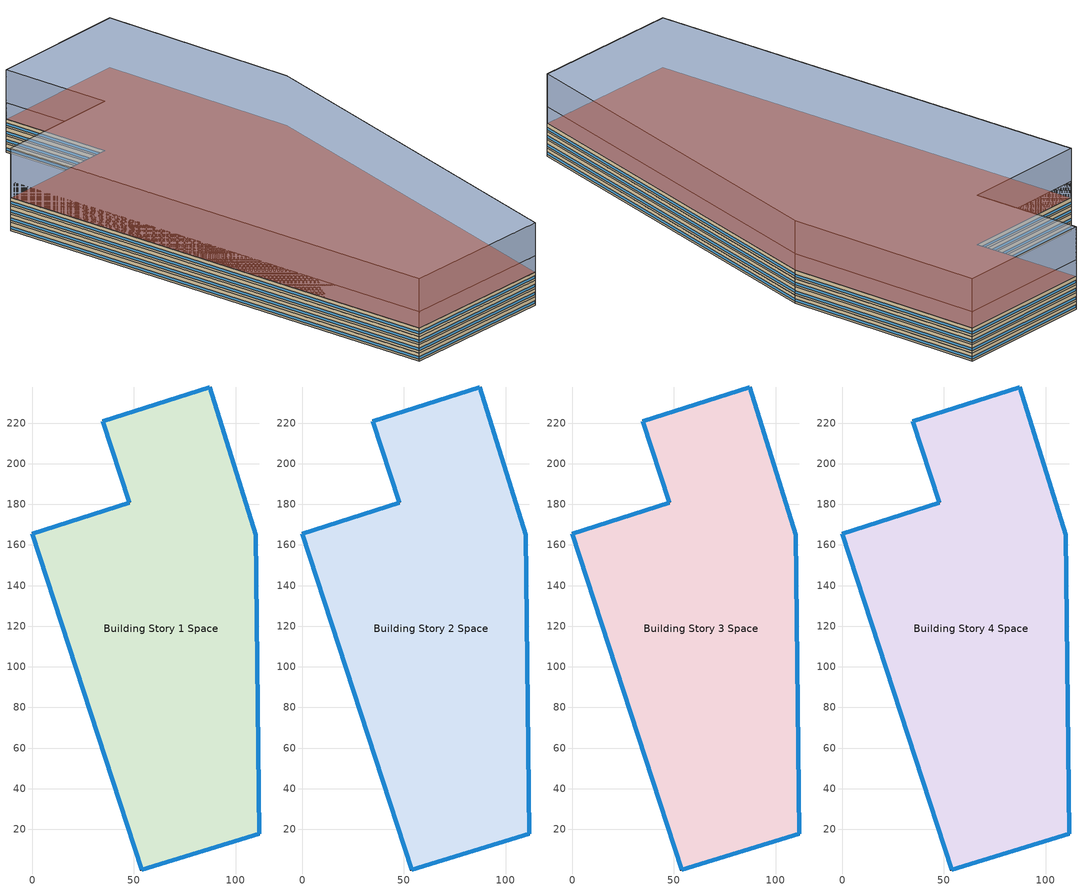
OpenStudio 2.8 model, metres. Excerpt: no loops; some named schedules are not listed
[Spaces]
Building Story 1 Space
 floor ground: 109.88,165.12 111.61,17.73 53.73,0 0,165.55 47.59,180.88 34.63,220.81 87.23,237.76 z0
 wall outside: 111.61,17.73 109.88,165.12 87.23,237.76 34.63,220.81 47.59,180.88 0,165.55 53.73,0 111.61,17.73 z0:3
 window: 53.75,0.01 111.58,17.72 / 0.01,165.52 53.72,0.02 / 47.56,180.87 0.02,165.55 / 34.64,220.79 47.58,180.9 / 87.2,237.75 34.65,220.82 / 109.87,165.14 87.24,237.73 / 111.61,17.76 109.88,165.09 z0.76:1.66
 ceiling adiabatic (Typical Interior Ceiling): 87.23,237.76 34.63,220.81 47.59,180.88 0,165.55 53.73,0 111.61,17.73 109.88,165.12 z3
Building Story 2 Space
 floor adiabatic (Typical Insulated Carpeted 6in Slab Floor): 109.88,165.12 111.61,17.73 53.73,0 0,165.55 47.59,180.88 34.63,220.81 87.23,237.76 z3
 wall outside: 111.61,17.73 109.88,165.12 87.23,237.76 34.63,220.81 47.59,180.88 0,165.55 53.73,0 111.61,17.73 z3:6
 window: 111.61,17.76 109.88,165.09 / 53.75,0.01 111.58,17.72 / 0.01,165.52 53.72,0.02 / 47.56,180.87 0.02,165.55 / 34.64,220.79 47.58,180.9 / 87.2,237.75 34.65,220.82 / 109.87,165.14 87.24,237.73 z3.76:4.66
 ceiling adiabatic (Typical IEAD Roof R-15.87): 87.23,237.76 34.63,220.81 47.59,180.88 0,165.55 53.73,0 111.61,17.73 109.88,165.12 z6
Building Story 3 Space
 floor adiabatic (Typical Interior Floor): 109.88,165.12 111.61,17.73 53.73,0 0,165.55 47.59,180.88 34.63,220.81 87.23,237.76 z6
 wall outside: 111.61,17.73 109.88,165.12 87.23,237.76 34.63,220.81 47.59,180.88 0,165.55 53.73,0 111.61,17.73 z6:9
 window: 34.64,220.79 47.58,180.9 / 87.2,237.75 34.65,220.82 / 109.87,165.14 87.24,237.73 / 111.61,17.76 109.88,165.09 / 53.75,0.01 111.58,17.72 / 0.01,165.52 53.72,0.02 / 47.56,180.87 0.02,165.55 z6.76:7.66
 ceiling adiabatic (Typical IEAD Roof R-15.87): 87.23,237.76 34.63,220.81 47.59,180.88 0,165.55 53.73,0 111.61,17.73 109.88,165.12 z9
Building Story 4 Space
 floor adiabatic (Typical Interior Floor): 109.88,165.12 111.61,17.73 53.73,0 0,165.55 47.59,180.88 34.63,220.81 87.23,237.76 z9
 wall outside: 111.61,17.73 109.88,165.12 87.23,237.76 34.63,220.81 47.59,180.88 0,165.55 53.73,0 111.61,17.73 z9:12
 window: 111.61,17.76 109.88,165.09 / 53.75,0.01 111.58,17.72 / 0.01,165.52 53.72,0.02 / 47.56,180.87 0.02,165.55 / 34.64,220.79 47.58,180.9 / 87.2,237.75 34.65,220.82 / 109.87,165.14 87.24,237.73 z9.76:10.66
 roof outside: 87.23,237.76 34.63,220.81 47.59,180.88 0,165.55 53.73,0 111.61,17.73 109.88,165.12 z12
shading: 111.61,17.73 109.88,165.12 / 53.73,0 111.61,17.73 / 0,165.55 53.73,0 / 47.59,180.88 0,165.55 / 34.63,220.81 47.59,180.88 / 87.23,237.76 34.63,220.81 / 109.88,165.12 87.23,237.76 / 111.61,17.73 109.88,165.12 / 109.88,165.12 87.23,237.76 / 53.73,0 111.61,17.73 / 0,165.55 53.73,0 / 34.63,220.81 47.59,180.88 / 47.59,180.88 0,165.55 / 87.23,237.76 34.63,220.81 / 47.59,180.88 0,165.55 / 34.63,220.81 47.59,180.88 / 87.23,237.76 34.63,220.81 / 109.88,165.12 87.23,237.76 / 111.61,17.73 109.88,165.12 / 53.73,0 111.61,17.73 / 0,165.55 53.73,0 / 111.61,17.73 109.88,165.12 / 109.88,165.12 87.23,237.76 / 87.23,237.76 34.63,220.81 / 34.63,220.81 47.59,180.88 / 47.59,180.88 0,165.55 / 0,165.55 53.73,0 / 53.73,0 111.61,17.73 z0:9; 111.61,17.73 109.88,165.12 / 53.73,0 111.61,17.73 / 0,165.55 53.73,0 / 47.59,180.88 0,165.55 / 34.63,220.81 47.59,180.88 / 87.23,237.76 34.63,220.81 / 109.88,165.12 87.23,237.76 / 111.61,17.73 109.88,165.12 / 109.88,165.12 87.23,237.76 / 87.23,237.76 34.63,220.81 / 34.63,220.81 47.59,180.88 / 47.59,180.88 0,165.55 / 0,165.55 53.73,0 / 53.73,0 111.61,17.73 z0:3; 87.23,237.76 34.63,220.81 / 34.63,220.81 47.59,180.88 / 47.59,180.88 0,165.55 / 0,165.55 53.73,0 / 53.73,0 111.61,17.73 / 111.61,17.73 109.88,165.12 / 109.88,165.12 87.23,237.76 z0:18; 111.61,17.73 109.88,165.12 / 109.88,165.12 87.23,237.76 / 87.23,237.76 34.63,220.81 / 34.63,220.81 47.59,180.88 / 47.59,180.88 0,165.55 / 0,165.55 53.73,0 / 53.73,0 111.61,17.73 z0:30; 109.88,165.12 111.61,17.73 53.73,0 0,165.55 47.59,180.88 34.63,220.81 87.23,237.76 z0; 87.23,237.76 34.63,220.81 47.59,180.88 0,165.55 53.73,0 111.61,17.73 109.88,165.12 z9; 87.23,237.76 34.63,220.81 47.59,180.88 0,165.55 53.73,0 111.61,17.73 109.88,165.12 z9; 109.88,165.12 111.61,17.73 53.73,0 0,165.55 47.59,180.88 34.63,220.81 87.23,237.76 z0; 109.88,165.12 111.61,17.73 53.73,0 0,165.55 47.59,180.88 34.63,220.81 87.23,237.76 z0; 87.23,237.76 34.63,220.81 47.59,180.88 0,165.55 53.73,0 111.61,17.73 109.88,165.12 z3; 109.88,165.12 111.61,17.73 53.73,0 0,165.55 47.59,180.88 34.63,220.81 87.23,237.76 z0; 87.23,237.76 34.63,220.81 47.59,180.88 0,165.55 53.73,0 111.61,17.73 109.88,165.12 z3; 87.23,237.76 34.63,220.81 47.59,180.88 0,165.55 53.73,0 111.61,17.73 109.88,165.12 z18; 109.88,165.12 111.61,17.73 53.73,0 0,165.55 47.59,180.88 34.63,220.81 87.23,237.76 z0; 87.23,237.76 34.63,220.81 47.59,180.88 0,165.55 53.73,0 111.61,17.73 109.88,165.12 z30; 109.88,165.12 111.61,17.73 53.73,0 0,165.55 47.59,180.88 34.63,220.81 87.23,237.76 z0; 87.23,237.76 34.63,220.81 47.59,180.88 0,165.55 53.73,0 111.61,17.73 109.88,165.12 z9; 109.88,165.12 111.61,17.73 53.73,0 0,165.55 47.59,180.88 34.63,220.81 87.23,237.76 z0; 109.88,165.12 111.61,17.73 53.73,0 0,165.55 47.59,180.88 34.63,220.81 87.23,237.76 z0; 87.23,237.76 34.63,220.81 47.59,180.88 0,165.55 53.73,0 111.61,17.73 109.88,165.12 z9
[Site]
Buffalo Niagara Intl Ap_NY_USA: Latitude {deg}=42.8132; Longitude {deg}=-78.8479; Time Zone {hr}=-5; Elevation {m}=215; Terrain=City
[Site:WaterMainsTemperature]
Calculation Method=Correlation; Annual Average Outdoor Air Temperature {C}=8.96667; Maximum Difference In Monthly Average Outdoor Air Temperatures {deltaC}=26.2
[SizingPeriod:DesignDay] Barometric Pressure {Pa}=98769; Sky Clearness=0; Rain Indicator=0; Snow Indicator=0; Day of Month=21; Daylight Saving Time Indicator=0; Humidity Indicating Type=Wetbulb; Dry-Bulb Temperature Range Modifier Type=DefaultMultipliers
Name | Maximum Dry-Bulb Temperature {C} | Daily Dry-Bulb Temperature Range {deltaC} | Humidity Indicating Conditions at Maximum Dry-Bulb | Wind Speed {m/s} | Wind Direction {deg} | Month | Day Type | Solar Model Indicator | ASHRAE Taub | ASHRAE Taud
Buffalo Niagara Intl Ap Ann Clg .4% Condns WB=>MDB | 27.8 | 9.3 | 23.8 | 5.7 | 240 | 7 | SummerDesignDay | ASHRAETau | 0.462 | 2.001
Buffalo Niagara Intl Ap Ann Clg .4% Condns DB=>MWB | 30.3 | 9.3 | 21.8 | 5.7 | 240 | 7 | SummerDesignDay | ASHRAETau | 0.462 | 2.001
Buffalo Niagara Intl Ap Ann Htg 99.6% Condns DB | -16.3 | 0 | -16.3 | 5.1 | 270 | 1 | WinterDesignDay | ASHRAEClearSky
[ClimateZones]
Climate Zone Institution Name 1=ASHRAE; Climate Zone Document Name 1=ANSI/ASHRAE Standard 169; Climate Zone Document Year 1=2006; Climate Zone Value 1=6A
[Site:GroundTemperature:BuildingSurface]
19.527, 19.502, 19.536, 19.598, 20.002, 21.64, 22.225, 22.375, 21.449, 20.121, 19.802, 19.633
[Building]
Mixed_use 1: Nominal Floor to Floor Height {m}=3; Default Construction Set=Res 90.1-2004 - Office - ASHRAE 169-2013-6A; Standards Number of Stories=4; Standards Number of Above Ground Stories=4; Standards Building Type=FullServiceRestaurant
[DefaultConstructionSet]
Res 90.1-2004 - Office - ASHRAE 169-2013-6A: Default Exterior Surface Constructions=Default Surface Constructions 1; Default Interior Surface Constructions=Default Surface Constructions 2; Default Ground Contact Surface Constructions=Default Surface Constructions 3; Default Exterior SubSurface Constructions=Default Sub Surface Constructions 1; Default Interior SubSurface Constructions=Default Sub Surface Constructions 2; Interior Partition Construction=Typical Interior Partition
[DefaultSurfaceConstructions]
Name | Floor Construction | Wall Construction | Roof Ceiling Construction
Default Surface Constructions 1 | Typical Insulated Exterior Mass Floor R-11.49 | Typical Insulated Exterior Mass Wall R-9.62 | Typical IEAD Roof R-15.87
Default Surface Constructions 2 | Typical Interior Floor | Typical Interior Wall | Typical Interior Ceiling
Default Surface Constructions 3 | Typical Insulated Carpeted 6in Slab Floor | Typical Insulated Basement Mass Wall
[Construction]
Typical Insulated Exterior Mass Floor R-11.49: Typical Insulation R-8.93, 4 in. Normalweight Concrete Floor, Typical Carpet Pad
Typical Insulated Exterior Mass Wall R-9.62: 1IN Stucco, 8IN CONCRETE HW RefBldg, Typical Insulation R-7.23, 1/2IN Gypsum
Typical IEAD Roof R-15.87: Roof Membrane, Typical Insulation R-14.76, Metal Roof Surface
Typical Interior Floor: 100mm Normalweight concrete floor, CP02 CARPET PAD
Typical Interior Wall: G01 13mm gypsum board, G01 13mm gypsum board
Typical Interior Ceiling: CP02 CARPET PAD, 100mm Normalweight concrete floor
Typical Insulated Carpeted 6in Slab Floor: 6 in. Normalweight Concrete Floor, Typical Carpet Pad
Typical Insulated Basement Mass Wall: 8 in. Concrete Block Basement Wall
U 0.57 SHGC 0.49 Dbl Blue 6mm/6mm Air: BLUE 6MM, AIR 6MM, CLEAR 6MM
Typical Insulated Metal Door R-1.43: F08 Metal surface, Typical Insulation R-0.58
Typical Overhead Door R-2.0: Typical Insulation R-1.15
U 1.17 SHGC 0.49 Simple Glazing Skylight U-1.17 SHGC 0.0: U 1.17 SHGC 0.49 Simple Glazing U-1.17 SHGC 0.0
Typical Interior Window: Clear 3mm
Typical Interior Door; Typical Interior Partition: G05 25mm wood
[Material:NoMass] Roughness=Smooth; Thermal Absorptance=0.9; Solar Absorptance=0.7
Name | Thermal Resistance {m2-K/W} | Visible Absorptance
Typical Insulation R-8.93 | 1.57183 | 0.7
Typical Carpet Pad; CP02 CARPET PAD | 0.21648 | 0.8
Typical Insulation R-7.23 | 1.27273 | 0.7
Typical Insulation R-14.76 | 2.59864 | 0.7
Typical Insulation R-0.58 | 0.101875 | 0.7
Typical Insulation R-1.15 | 0.202527 | 0.7
[Material]
Name | Roughness | Thickness {m} | Conductivity {W/m-K} | Density {kg/m3} | Specific Heat {J/kg-K} | Thermal Absorptance | Solar Absorptance | Visible Absorptance
4 in. Normalweight Concrete Floor | MediumRough | 0.1016 | 2.31 | 2322 | 832 | 0.9 | 0.7 | 0.7
1IN Stucco | Smooth | 0.0253 | 0.6918 | 1858 | 837 | 0.9 | 0.7 | 0.92
8IN CONCRETE HW RefBldg | Rough | 0.2032 | 1.311 | 2240 | 836.8 | 0.9 | 0.7 | 0.7
1/2IN Gypsum | Smooth | 0.0127 | 0.16 | 784.9 | 830 | 0.9 | 0.4 | 0.4
Roof Membrane | VeryRough | 0.0095 | 0.16 | 1121.29 | 1460 | 0.9 | 0.7 | 0.7
Metal Roof Surface; F08 Metal surface | Smooth | 0.0008 | 45.28 | 7824 | 500 | 0.9 | 0.7 | 0.7
100mm Normalweight concrete floor | MediumRough | 0.1016 | 2.31045 | 2322 | 832.557 |  | 0 | 0
G01 13mm gypsum board | Smooth | 0.0127 | 0.160031 | 800.001 | 1090.73 | 0.9 | 0.7 | 0.5
6 in. Normalweight Concrete Floor | MediumRough | 0.1524 | 2.31 | 2322 | 832 | 0.9 | 0.7 | 0.7
8 in. Concrete Block Basement Wall | MediumRough | 0.2032 | 1.326 | 1842 | 912 | 0.9 | 0.7 | 0.7
G05 25mm wood | MediumSmooth | 0.0254 | 0.15 | 608 | 1630 | 0.9 | 0.5 | 0.5
[DefaultSubSurfaceConstructions]
Name | Fixed Window Construction | Operable Window Construction | Door Construction | Glass Door Construction | Overhead Door Construction | Skylight Construction | Tubular Daylight Dome Construction | Tubular Daylight Diffuser Construction
Default Sub Surface Constructions 1 | U 0.57 SHGC 0.49 Dbl Blue 6mm/6mm Air | U 0.57 SHGC 0.49 Dbl Blue 6mm/6mm Air | Typical Insulated Metal Door R-1.43 | U 0.57 SHGC 0.49 Dbl Blue 6mm/6mm Air | Typical Overhead Door R-2.0 | U 1.17 SHGC 0.49 Simple Glazing Skylight U-1.17 SHGC 0.0 | Typical Interior Window | Typical Interior Window
Default Sub Surface Constructions 2 | Typical Interior Window | Typical Interior Window | Typical Interior Door
[WindowMaterial:Glazing] Optical Data Type=SpectralAverage; Infrared Transmittance at Normal Incidence=0; Front Side Infrared Hemispherical Emissivity=0.84; Back Side Infrared Hemispherical Emissivity=0.84; Conductivity {W/m-K}=0.9; Dirt Correction Factor for Solar and Visible Transmittance=1; Solar Diffusing=No
Name | Thickness {m} | Solar Transmittance at Normal Incidence | Front Side Solar Reflectance at Normal Incidence | Back Side Solar Reflectance at Normal Incidence | Visible Transmittance at Normal Incidence | Front Side Visible Reflectance at Normal Incidence | Back Side Visible Reflectance at Normal Incidence
BLUE 6MM | 0.006 | 0.48 | 0.05 | 0.05 | 0.57 | 0.06 | 0.06
CLEAR 6MM | 0.006 | 0.775 | 0.071 | 0.071 | 0.881 | 0.08 | 0.08
Clear 3mm | 0.003 | 0.837 | 0.075 | 0.075 | 0.898 | 0.081 | 0.081
[WindowMaterial:Gas]
AIR 6MM: Gas Type=Air; Thickness {m}=0.0063
[WindowMaterial:SimpleGlazingSystem]
U 1.17 SHGC 0.49 Simple Glazing U-1.17 SHGC 0.0: U-Factor {W/m2-K}=6.64357; Solar Heat Gain Coefficient=0.49; Visible Transmittance=0.38
[People:Definition] Number of People Calculation Method=People/Area; Fraction Radiant=0.3
Name | People per Space Floor Area {person/m2}
FullServiceRestaurant Kitchen People Definition; Office WholeBuilding - Md Office People Definition | 0.0538196
FullServiceRestaurant Dining People Definition | 0.753474
[Lights:Definition] Design Level Calculation Method=Watts/Area; Fraction Radiant=0.7; Fraction Visible=0.2
Name | Watts per Space Floor Area {W/m2}
FullServiceRestaurant Kitchen Lights Definition | 12.9167
FullServiceRestaurant Dining Lights Definition | 22.6042
Office WholeBuilding - Md Office Lights Definition | 10.7639
[ElectricEquipment:Definition] Design Level Calculation Method=Watts/Area
Name | Watts per Space Floor Area {W/m2} | Fraction Latent | Fraction Radiant | Fraction Lost
FullServiceRestaurant Kitchen Elec Equip Definition | 403.97 | 0.25 | 0.3 | 0.2
FullServiceRestaurant Dining Elec Equip Definition | 64.9279 | 0.25 | 0.3
Office WholeBuilding - Md Office Elec Equip Definition | 8.07293 |  | 0.5
Elevator Lift Motor 1 - pre-normalized value was 16055 W. | 0.919002 |  | 0.5
Elevator Fan 1 - pre-normalized value was 75 W. | 0.00427733 |  | 0.5
Elevator Lights 1 - pre-normalized value was 89 W. | 0.00509206 |  | 0.5
[GasEquipment:Definition]
FullServiceRestaurant Kitchen Gas Equip Definition: Design Level Calculation Method=Watts/Area; Watts per Space Floor Area {W/m2}=649.246; Fraction Latent=0.1; Fraction Radiant=0.2; Fraction Lost=0.7
[DesignSpecification:OutdoorAir] Outdoor Air Method=Sum; Outdoor Air Flow per Person {m3/s-person}=0; Outdoor Air Flow Rate {m3/s}=0; Outdoor Air Flow Air Changes per Hour {1/hr}=0
Name | Outdoor Air Flow per Floor Area {m3/s-m2}
Blended OA | 0.00453437
Blended OA 1; Blended OA 2 | 0.000508
Blended OA 3 | 0.007112
[DefaultScheduleSet]
Story Top Blended Space Type Schedule Set; Story Mid2 Blended Space Type Schedule Set; Story Mid Blended Space Type Schedule Set; Story Ground Blended Space Type Schedule Set
[SpaceInfiltration:DesignFlowRate] Schedule=Always On Discrete; Design Flow Rate Calculation Method=Flow/ExteriorArea; Constant Term Coefficient=0; Temperature Term Coefficient=0; Velocity Term Coefficient=0.224; Velocity Squared Term Coefficient=0
Name | Space or SpaceType | Flow per Exterior Surface Area {m3/s-m2}
FullServiceRestaurant Dining A  - Story Ground Infiltration; FullServiceRestaurant Dining C  - Story Ground Infiltration | Story Ground Blended Space Type | 0.000131073
FullServiceRestaurant Dining A  - Story Top Infiltration; FullServiceRestaurant Dining C  - Story Top Infiltration | Story Top Blended Space Type | 2.49695e-05
FullServiceRestaurant Dining A end_a - Story Top Infiltration; FullServiceRestaurant Dining A end_b - Story Top Infiltration; FullServiceRestaurant Dining C end_a - Story Top Infiltration; FullServiceRestaurant Dining C end_b - Story Top Infiltration | Story Top Blended Space Type | 1.49488e-06
FullServiceRestaurant Dining A end_b - Story Ground Infiltration; FullServiceRestaurant Dining C end_b - Story Ground Infiltration; FullServiceRestaurant Kitchen A end_a - Story Ground Infiltration; FullServiceRestaurant Kitchen C end_a - Story Ground Infiltration | Story Ground Blended Space Type | 1.73735e-05
FullServiceRestaurant Dining B end_a - Story Top Infiltration; FullServiceRestaurant Dining B end_b - Story Top Infiltration | Story Top Blended Space Type | 1.6148e-05
FullServiceRestaurant Dining B end_b - Story Ground Infiltration; FullServiceRestaurant Kitchen B end_a - Story Ground Infiltration | Story Ground Blended Space Type | 0.000187673
FullServiceRestaurant Kitchen A  - Story Ground Infiltration; FullServiceRestaurant Kitchen C  - Story Ground Infiltration | Story Ground Blended Space Type | 0.000159123
Office WholeBuilding - Md Office A  - Story Mid Infiltration; Office WholeBuilding - Md Office C  - Story Mid Infiltration | Story Mid Blended Space Type | 0.000290196
Office WholeBuilding - Md Office A  - Story Mid2 Infiltration; Office WholeBuilding - Md Office C  - Story Mid2 Infiltration | Story Mid2 Blended Space Type | 0.000290196
Office WholeBuilding - Md Office A end_a - Story Mid Infiltration; Office WholeBuilding - Md Office A end_b - Story Mid Infiltration; Office WholeBuilding - Md Office C end_a - Story Mid Infiltration; Office WholeBuilding - Md Office C end_b - Story Mid Infiltration | Story Mid Blended Space Type | 1.73735e-05
Office WholeBuilding - Md Office A end_a - Story Mid2 Infiltration; Office WholeBuilding - Md Office A end_b - Story Mid2 Infiltration; Office WholeBuilding - Md Office C end_a - Story Mid2 Infiltration; Office WholeBuilding - Md Office C end_b - Story Mid2 Infiltration | Story Mid2 Blended Space Type | 1.73735e-05
Office WholeBuilding - Md Office B end_a - Story Mid Infiltration; Office WholeBuilding - Md Office B end_b - Story Mid Infiltration | Story Mid Blended Space Type | 0.000187673
Office WholeBuilding - Md Office B end_a - Story Mid2 Infiltration; Office WholeBuilding - Md Office B end_b - Story Mid2 Infiltration | Story Mid2 Blended Space Type | 0.000187673
[ElectricEquipment]
Name | Electric Equipment Definition | Space or SpaceType | Schedule | Multiplier
35 Elevator Lift Motors | Elevator Lift Motor 1 - pre-normalized value was 16055 W. | Story Ground Blended Space Type | Elevator Schedule 1 | 35
35 Elevator Fans | Elevator Fan 1 - pre-normalized value was 75 W. | Story Ground Blended Space Type | Elevator Schedule 3 | 35
35 Elevator Lights | Elevator Lights 1 - pre-normalized value was 89 W. | Story Ground Blended Space Type | Elevator Schedule 2 | 35
FullServiceRestaurant Kitchen Elec Equip 1 | FullServiceRestaurant Kitchen Elec Equip Definition | Story Ground Blended Space Type | RestaurantSitDown BLDG_EQUIP_SCH | 0.5456
FullServiceRestaurant Dining Elec Equip 1 | FullServiceRestaurant Dining Elec Equip Definition | Story Ground Blended Space Type | RestaurantSitDown BLDG_EQUIP_SCH | 0.4544
Office WholeBuilding - Md Office Elec Equip 1 | Office WholeBuilding - Md Office Elec Equip Definition | Story Mid Blended Space Type | OfficeMedium BLDG_EQUIP_SCH_2004 | 1
Office WholeBuilding - Md Office Elec Equip 2 | Office WholeBuilding - Md Office Elec Equip Definition | Story Mid2 Blended Space Type | OfficeMedium BLDG_EQUIP_SCH_2004 | 1
FullServiceRestaurant Dining Elec Equip 2 | FullServiceRestaurant Dining Elec Equip Definition | Story Top Blended Space Type | RestaurantSitDown BLDG_EQUIP_SCH | 1
[Exterior:Lights:Definition]
Name | Design Level {W}
Parking Areas and Drives Def (W/ft^2) | 0.15
Building Facades Def (W/ft^2) | 0.2
Main Entries Def (W/ft) | 30
Other Doors Def (W/ft) | 20
[Exterior:Lights] Control Option=AstronomicalClock
Name | Exterior Lights Definition | Schedule | Multiplier
Parking Areas and Drives | Parking Areas and Drives Def (W/ft^2) | Always On Discrete | 1.76885e+06
Building Facades | Building Facades Def (W/ft^2) | Schedule Ruleset 1 | 17703.4
Main Entries | Main Entries Def (W/ft) | Always On Discrete | 75.2184
Other Doors | Other Doors Def (W/ft) | Always On Discrete | 225.6552
[Fan:ZoneExhaust] Availability Schedule=RestaurantSitDown Kitchen_Exhaust_SCH; Fan Total Efficiency=0.0660786; Pressure Rise {Pa}=124.544; System Availability Manager Coupling Mode=Decoupled
Name | Maximum Flow Rate {m3/s} | Flow Fraction Schedule | Balanced Exhaust Fraction Schedule
Zone FullServiceRestaurant Kitchen A  - Story Ground Exhaust Fan; Zone FullServiceRestaurant Kitchen C  - Story Ground Exhaust Fan | 1.3616 | RestaurantSitDown Kitchen_Exhaust_SCH | RestaurantSitDown Kitchen Exhaust Fan Balanced Exhaust Fraction Schedule
Zone FullServiceRestaurant Kitchen A  - Story Ground Transfer Air Source; Zone FullServiceRestaurant Kitchen C  - Story Ground Transfer Air Source | 1.27134
Zone FullServiceRestaurant Kitchen A end_a - Story Ground Exhaust Fan; Zone FullServiceRestaurant Kitchen C end_a - Story Ground Exhaust Fan | 0.0743317 | RestaurantSitDown Kitchen_Exhaust_SCH
Zone FullServiceRestaurant Kitchen B  - Story Ground Exhaust Fan | 29.4168 | RestaurantSitDown Kitchen_Exhaust_SCH | RestaurantSitDown Kitchen Exhaust Fan Balanced Exhaust Fraction Schedule
Zone FullServiceRestaurant Kitchen B  - Story Ground Transfer Air Source | 27.4668
Zone FullServiceRestaurant Kitchen B end_a - Story Ground Exhaust Fan | 1.6059 | RestaurantSitDown Kitchen_Exhaust_SCH
[EnergyManagementSystem:Sensor] Output Variable or Output Meter Index Key=Environment
Name | Output Variable or Output Meter
Mains_Water_Temp_Sen | Site Mains Water Temperature
OAT; OAT_1; OAT_2; OAT_3 | Site Outdoor Air Drybulb Temperature
[EnergyManagementSystem:Actuator] Actuated Component Control Type=Schedule Value
Name | Actuated Component | Actuated Component Type
Mains_Water_Temp_Act | Mains Water Temperature | Schedule:Constant
SYS1ZoneVAVHtgSch0 | RestaurantSitDown HTGSETP_SCH_NO_OPTIMUM | Schedule:Year
SYS1ZoneVAVClgSch0 | RestaurantSitDown CLGSETP_SCH_NO_SETBACK | Schedule:Year
SYS1ZoneVAV1HtgSch0; SYS1ZoneVAV2HtgSch0 | OfficeMedium HTGSETP_SCH_PACU_VAV_bot | Schedule:Year
SYS1ZoneVAV1ClgSch0; SYS1ZoneVAV2ClgSch0 | OfficeMedium CLGSETP_SCH_NO_SETBACK | Schedule:Year
SYS1ZoneVAV3HtgSch0 | RestaurantSitDown HTGSETP_KITCHEN_SCH_NO_OPTIMUM | Schedule:Year
SYS1ZoneVAV3ClgSch0 | RestaurantSitDown CLGSETP_KITCHEN_SCH_NO_SETBACK | Schedule:Year
[EnergyManagementSystem:Program]
Mains_Water_Prg: SET Mains_Water_Temp_Act = Mains_Water_Temp_Sen
SYS1ZoneVAVOptimumStartProg0: IF DaylightSavings==0 && DayOfWeek>1 && Hour==5 && OAT<23.9 && OAT>1.7; SET SYS1ZoneVAVClgSch0 = 29.4; SET SYS1ZoneVAVHtgSch0 = 15.6; ELSEIF DaylightSavings==0 && DayOfWeek==1 && Hour==7 && OAT<23.9 && OAT>1.7; SET SYS1ZoneVAVClgSch0 = 29.4; SET SYS1ZoneVAVHtgSch0 = 15.6; ELSEIF DaylightSavings==1 && DayOfWeek>1 && Hour==4 && OAT<23.9 && OAT>1.7; SET SYS1ZoneVAVClgSch0 = 29.4; SET SYS1ZoneVAVHtgSch0 = 15.6; ELSEIF DaylightSavings==1 && DayOfWeek==1 && Hour==6 && OAT<23.9 && OAT>1.7; SET SYS1ZoneVAVClgSch0 = 29.4; SET SYS1ZoneVAVHtgSch0 = 15.6; ELSE; SET SYS1ZoneVAVClgSch0 = NULL; SET SYS1ZoneVAVHtgSch0 = NULL; ENDIF
SYS1ZoneVAV1OptimumStartProg0: IF DaylightSavings==0 && DayOfWeek>1 && Hour==5 && OAT_1<23.9 && OAT_1>1.7; SET SYS1ZoneVAV1ClgSch0 = 29.4; SET SYS1ZoneVAV1HtgSch0 = 15.6; ELSEIF DaylightSavings==0 && DayOfWeek==1 && Hour==7 && OAT_1<23.9 && OAT_1>1.7; SET SYS1ZoneVAV1ClgSch0 = 29.4; SET SYS1ZoneVAV1HtgSch0 = 15.6; ELSEIF DaylightSavings==1 && DayOfWeek>1 && Hour==4 && OAT_1<23.9 && OAT_1>1.7; SET SYS1ZoneVAV1ClgSch0 = 29.4; SET SYS1ZoneVAV1HtgSch0 = 15.6; ELSEIF DaylightSavings==1 && DayOfWeek==1 && Hour==6 && OAT_1<23.9 && OAT_1>1.7; SET SYS1ZoneVAV1ClgSch0 = 29.4; SET SYS1ZoneVAV1HtgSch0 = 15.6; ELSE; SET SYS1ZoneVAV1ClgSch0 = NULL; SET SYS1ZoneVAV1HtgSch0 = NULL; ENDIF
SYS1ZoneVAV2OptimumStartProg0: IF DaylightSavings==0 && DayOfWeek>1 && Hour==5 && OAT_2<23.9 && OAT_2>1.7; SET SYS1ZoneVAV2ClgSch0 = 29.4; SET SYS1ZoneVAV2HtgSch0 = 15.6; ELSEIF DaylightSavings==0 && DayOfWeek==1 && Hour==7 && OAT_2<23.9 && OAT_2>1.7; SET SYS1ZoneVAV2ClgSch0 = 29.4; SET SYS1ZoneVAV2HtgSch0 = 15.6; ELSEIF DaylightSavings==1 && DayOfWeek>1 && Hour==4 && OAT_2<23.9 && OAT_2>1.7; SET SYS1ZoneVAV2ClgSch0 = 29.4; SET SYS1ZoneVAV2HtgSch0 = 15.6; ELSEIF DaylightSavings==1 && DayOfWeek==1 && Hour==6 && OAT_2<23.9 && OAT_2>1.7; SET SYS1ZoneVAV2ClgSch0 = 29.4; SET SYS1ZoneVAV2HtgSch0 = 15.6; ELSE; SET SYS1ZoneVAV2ClgSch0 = NULL; SET SYS1ZoneVAV2HtgSch0 = NULL; ENDIF
SYS1ZoneVAV3OptimumStartProg0: IF DaylightSavings==0 && DayOfWeek>1 && Hour==5 && OAT_3<23.9 && OAT_3>1.7; SET SYS1ZoneVAV3ClgSch0 = 29.4; SET SYS1ZoneVAV3HtgSch0 = 15.6; ELSEIF DaylightSavings==0 && DayOfWeek==1 && Hour==7 && OAT_3<23.9 && OAT_3>1.7; SET SYS1ZoneVAV3ClgSch0 = 29.4; SET SYS1ZoneVAV3HtgSch0 = 15.6; ELSEIF DaylightSavings==1 && DayOfWeek>1 && Hour==4 && OAT_3<23.9 && OAT_3>1.7; SET SYS1ZoneVAV3ClgSch0 = 29.4; SET SYS1ZoneVAV3HtgSch0 = 15.6; ELSEIF DaylightSavings==1 && DayOfWeek==1 && Hour==6 && OAT_3<23.9 && OAT_3>1.7; SET SYS1ZoneVAV3ClgSch0 = 29.4; SET SYS1ZoneVAV3HtgSch0 = 15.6; ELSE; SET SYS1ZoneVAV3ClgSch0 = NULL; SET SYS1ZoneVAV3HtgSch0 = NULL; ENDIF
[EnergyManagementSystem:ProgramCallingManager]
Mains_Water_Prg_Mgr: BeginTimestepBeforePredictor; Mains_Water_Prg
SYS1ZoneVAVOptimumStartCallingManager0: BeginTimestepBeforePredictor; SYS1ZoneVAVOptimumStartProg0
SYS1ZoneVAV1OptimumStartCallingManager0: BeginTimestepBeforePredictor; SYS1ZoneVAV1OptimumStartProg0
SYS1ZoneVAV2OptimumStartCallingManager0: BeginTimestepBeforePredictor; SYS1ZoneVAV2OptimumStartProg0
SYS1ZoneVAV3OptimumStartCallingManager0: BeginTimestepBeforePredictor; SYS1ZoneVAV3OptimumStartProg0
[ThermostatSetpoint:DualSetpoint]
Name | Heating Setpoint Temperature Schedule | Cooling Setpoint Temperature Schedule
Story Top Blended Space Type Thermostat | RestaurantSitDown HTGSETP_SCH_NO_OPTIMUM | RestaurantSitDown CLGSETP_SCH_NO_SETBACK
Story Mid2 Blended Space Type Thermostat; Story Mid Blended Space Type Thermostat | OfficeMedium HTGSETP_SCH_PACU_VAV_bot | OfficeMedium CLGSETP_SCH_NO_SETBACK
Story Ground Blended Space Type Thermostat | RestaurantSitDown HTGSETP_KITCHEN_SCH_NO_OPTIMUM | RestaurantSitDown CLGSETP_KITCHEN_SCH_NO_SETBACK
[People] Work Efficiency Schedule=Work Efficiency Schedule; Clothing Insulation Schedule=Clothing Schedule; Air Velocity Schedule=Air Velocity Schedule
Name | People Definition | Space or SpaceType | Number of People Schedule | Activity Level Schedule | Multiplier
FullServiceRestaurant Kitchen People 1 | FullServiceRestaurant Kitchen People Definition | Story Ground Blended Space Type | RestaurantSitDown BLDG_OCC_SCH | RestaurantSitDown ACTIVITY_SCH | 0.5456
FullServiceRestaurant Dining People 1 | FullServiceRestaurant Dining People Definition | Story Ground Blended Space Type | RestaurantSitDown BLDG_OCC_SCH | RestaurantSitDown ACTIVITY_SCH | 0.4544
Office WholeBuilding - Md Office People 1 | Office WholeBuilding - Md Office People Definition | Story Mid Blended Space Type | OfficeMedium BLDG_OCC_SCH | OfficeMedium ACTIVITY_SCH | 1
Office WholeBuilding - Md Office People 2 | Office WholeBuilding - Md Office People Definition | Story Mid2 Blended Space Type | OfficeMedium BLDG_OCC_SCH | OfficeMedium ACTIVITY_SCH | 1
FullServiceRestaurant Dining People 2 | FullServiceRestaurant Dining People Definition | Story Top Blended Space Type | RestaurantSitDown BLDG_OCC_SCH | RestaurantSitDown ACTIVITY_SCH | 1
[Lights] Fraction Replaceable=1
Name | Lights Definition | Space or SpaceType | Schedule | Multiplier
FullServiceRestaurant Kitchen Lights 1 | FullServiceRestaurant Kitchen Lights Definition | Story Ground Blended Space Type | RestaurantSitDown BLDG_LIGHT_KITCHEN_SCH_2004_2007 | 0.5456
FullServiceRestaurant Dining Lights 1 | FullServiceRestaurant Dining Lights Definition | Story Ground Blended Space Type | RestaurantSitDown BLDG_LIGHT_KITCHEN_SCH_2004_2007 | 0.4544
Office WholeBuilding - Md Office Lights 1 | Office WholeBuilding - Md Office Lights Definition | Story Mid Blended Space Type | OfficeMedium BLDG_LIGHT_SCH_2004 | 1
Office WholeBuilding - Md Office Lights 2 | Office WholeBuilding - Md Office Lights Definition | Story Mid2 Blended Space Type | OfficeMedium BLDG_LIGHT_SCH_2004 | 1
FullServiceRestaurant Dining Lights 2 | FullServiceRestaurant Dining Lights Definition | Story Top Blended Space Type | RestaurantSitDown BLDG_LIGHT_KITCHEN_SCH_2004_2007 | 1
[GasEquipment]
FullServiceRestaurant Kitchen Gas Equip 1: Gas Equipment Definition=FullServiceRestaurant Kitchen Gas Equip Definition; Space or SpaceType=Story Ground Blended Space Type; Schedule=RestaurantSitDown Rest_GAS_EQUIP_SCH; Multiplier=0.5456
[SpaceType]
Name | Default Schedule Set | Design Specification Outdoor Air Object | Standards Building Type | Standards Space Type
Story Ground Blended Space Type | Story Ground Blended Space Type Schedule Set | Blended OA | FullServiceRestaurant | Kitchen
Story Mid Blended Space Type | Story Mid Blended Space Type Schedule Set | Blended OA 1 | Office | WholeBuilding - Md Office
Story Mid2 Blended Space Type | Story Mid2 Blended Space Type Schedule Set | Blended OA 2 | Office | WholeBuilding - Md Office
Story Top Blended Space Type | Story Top Blended Space Type Schedule Set | Blended OA 3 | FullServiceRestaurant | Dining
[Space]
Name | Space Type | Building Story | Thermal Zone
Building Story 1 Space | Story Top Blended Space Type | Building Story 1 | Building Story 1 ThermalZone
Building Story 2 Space | Story Mid2 Blended Space Type | Building Story 2 | Building Story 2 ThermalZone
Building Story 3 Space | Story Mid Blended Space Type | Building Story 3 | Building Story 3 ThermalZone
Building Story 4 Space | Story Ground Blended Space Type | Building Story 4 | Building Story 4 ThermalZone
[BuildingStory]
Building Story 1; Building Story 2; Building Story 3; Building Story 4
[ThermalZone] Use Ideal Air Loads=No
Name | Thermostat
Building Story 1 ThermalZone | Story Top Blended Space Type Thermostat
Building Story 2 ThermalZone | Story Mid2 Blended Space Type Thermostat
Building Story 3 ThermalZone | Story Mid Blended Space Type Thermostat
Building Story 4 ThermalZone | Story Ground Blended Space Type Thermostat
[AvailabilityManager:NightCycle] Control Type=CycleOnAny; Thermostat Tolerance {deltaC}=1; Cycling Run Time {s}=1800
Availability Manager Night Cycle 1; Availability Manager Night Cycle 2; Availability Manager Night Cycle 3; Availability Manager Night Cycle 4
[HeatExchanger:AirToAir:SensibleAndLatent]
1 Zone VAV ERV: Availability Schedule=Always On Discrete; Nominal Supply Air Flow Rate {m3/s}=autosize; Sensible Effectiveness at 100% Heating Air Flow=0.5; Latent Effectiveness at 100% Heating Air Flow=0.5; Sensible Effectiveness at 75% Heating Air Flow=0.5; Latent Effectiveness at 75% Heating Air Flow=0.5; Sensible Effectiveness at 100% Cooling Air Flow=0.5; Latent Effectiveness at 100% Cooling Air Flow=0.5; Sensible Effectiveness at 75% Cooling Air Flow=0.5; Latent Effectiveness at 75% Cooling Air Flow=0.5; Nominal Electric Power {W}=89150.2; Supply Air Outlet Temperature Control=No; Heat Exchanger Type=Rotary; Frost Control Type=ExhaustOnly; Threshold Temperature {C}=-23.3; Initial Defrost Time Fraction=0.167; Rate of Defrost Time Fraction Increase {1/K}=1.44; Economizer Lockout=Yes
[Schedule:Ruleset]
Name | Default Day Schedule | Summer Design Day Schedule | Winter Design Day Schedule
Clothing Schedule | Clothing Schedule Default Winter Clothes
Air Velocity Schedule | Air Velocity Schedule Default
Work Efficiency Schedule | Work Efficiency Schedule Default
RestaurantSitDown BLDG_OCC_SCH | RestaurantSitDown BLDG_OCC_SCH Default | RestaurantSitDown BLDG_OCC_SCH Summer Design Day | RestaurantSitDown BLDG_OCC_SCH Winter Design Day
RestaurantSitDown ACTIVITY_SCH | RestaurantSitDown ACTIVITY_SCH Default | RestaurantSitDown ACTIVITY_SCH Summer Design Day | RestaurantSitDown ACTIVITY_SCH Winter Design Day
RestaurantSitDown BLDG_LIGHT_KITCHEN_SCH_2004_2007 | RestaurantSitDown BLDG_LIGHT_KITCHEN_SCH_2004_2007 Default | RestaurantSitDown BLDG_LIGHT_KITCHEN_SCH_2004_2007 Summer Design Day | RestaurantSitDown BLDG_LIGHT_KITCHEN_SCH_2004_2007 Winter Design Day
RestaurantSitDown BLDG_EQUIP_SCH | RestaurantSitDown BLDG_EQUIP_SCH Default | RestaurantSitDown BLDG_EQUIP_SCH Summer Design Day | RestaurantSitDown BLDG_EQUIP_SCH Winter Design Day
RestaurantSitDown Rest_GAS_EQUIP_SCH | RestaurantSitDown Rest_GAS_EQUIP_SCH Default | RestaurantSitDown Rest_GAS_EQUIP_SCH Summer Design Day | RestaurantSitDown Rest_GAS_EQUIP_SCH Winter Design Day
OfficeMedium BLDG_OCC_SCH | OfficeMedium BLDG_OCC_SCH Default | OfficeMedium BLDG_OCC_SCH Summer Design Day | OfficeMedium BLDG_OCC_SCH Winter Design Day
OfficeMedium ACTIVITY_SCH | OfficeMedium ACTIVITY_SCH Default | OfficeMedium ACTIVITY_SCH Summer Design Day | OfficeMedium ACTIVITY_SCH Winter Design Day
OfficeMedium BLDG_LIGHT_SCH_2004 | Schedule Day 17 | OfficeMedium BLDG_LIGHT_SCH_2004 Summer Design Day | OfficeMedium BLDG_LIGHT_SCH_2004 Winter Design Day
OfficeMedium BLDG_EQUIP_SCH_2004 | Schedule Day 20 | OfficeMedium BLDG_EQUIP_SCH_2004 Summer Design Day | OfficeMedium BLDG_EQUIP_SCH_2004 Winter Design Day
Elevator Schedule 1 | 39 space(s) Occ Sch Default 1 | 39 space(s) Occ Sch Summer Design Day 1 | 39 space(s) Occ Sch Winter Design Day 1
Elevator Schedule 2 | 39 space(s) Occ Sch Default 2 | 39 space(s) Occ Sch Summer Design Day 2 | 39 space(s) Occ Sch Winter Design Day 2
Elevator Schedule 3 | 39 space(s) Occ Sch Default 3 | 39 space(s) Occ Sch Summer Design Day 3 | 39 space(s) Occ Sch Winter Design Day 3
Schedule Ruleset 1 | Schedule Day 27
RestaurantSitDown HTGSETP_KITCHEN_SCH_NO_OPTIMUM | RestaurantSitDown HTGSETP_KITCHEN_SCH_NO_OPTIMUM Default | RestaurantSitDown HTGSETP_KITCHEN_SCH_NO_OPTIMUM Summer Design Day | RestaurantSitDown HTGSETP_KITCHEN_SCH_NO_OPTIMUM Winter Design Day
RestaurantSitDown CLGSETP_KITCHEN_SCH_NO_SETBACK | RestaurantSitDown CLGSETP_KITCHEN_SCH_NO_SETBACK Default | RestaurantSitDown CLGSETP_KITCHEN_SCH_NO_SETBACK Summer Design Day | RestaurantSitDown CLGSETP_KITCHEN_SCH_NO_SETBACK Winter Design Day
RestaurantSitDown HTGSETP_SCH_NO_OPTIMUM | RestaurantSitDown HTGSETP_SCH_NO_OPTIMUM Default | RestaurantSitDown HTGSETP_SCH_NO_OPTIMUM Summer Design Day | RestaurantSitDown HTGSETP_SCH_NO_OPTIMUM Winter Design Day
RestaurantSitDown CLGSETP_SCH_NO_SETBACK | RestaurantSitDown CLGSETP_SCH_NO_SETBACK Default | RestaurantSitDown CLGSETP_SCH_NO_SETBACK Summer Design Day | RestaurantSitDown CLGSETP_SCH_NO_SETBACK Winter Design Day
OfficeMedium HTGSETP_SCH_PACU_VAV_bot | OfficeMedium HTGSETP_SCH_PACU_VAV_bot Default | OfficeMedium HTGSETP_SCH_PACU_VAV_bot Summer Design Day | OfficeMedium HTGSETP_SCH_PACU_VAV_bot Winter Design Day
OfficeMedium CLGSETP_SCH_NO_SETBACK | OfficeMedium CLGSETP_SCH_NO_SETBACK Default | OfficeMedium CLGSETP_SCH_NO_SETBACK Summer Design Day | OfficeMedium CLGSETP_SCH_NO_SETBACK Winter Design Day
[Schedule:Day]
Clothing Schedule Default Winter Clothes; RestaurantSitDown BLDG_OCC_SCH Summer Design Day; RestaurantSitDown BLDG_LIGHT_KITCHEN_SCH_2004_2007 Summer Design Day; OfficeMedium BLDG_LIGHT_SCH_2004 Summer Design Day; OfficeMedium BLDG_EQUIP_SCH_2004 Summer Design Day; 39 space(s) Occ Sch Summer Design Day 1; 39 space(s) Occ Sch Winter Design Day 1; 39 space(s) Occ Sch Summer Design Day 2; 39 space(s) Occ Sch Winter Design Day 2; 39 space(s) Occ Sch Summer Design Day 3; 39 space(s) Occ Sch Winter Design Day 3: 24, 0, 1
Clothing Schedule Summer Clothes: 24, 0, 0.5
Air Velocity Schedule Default: 24, 0, 0.2
Work Efficiency Schedule Default; RestaurantSitDown BLDG_OCC_SCH Winter Design Day; RestaurantSitDown BLDG_LIGHT_KITCHEN_SCH_2004_2007 Winter Design Day; RestaurantSitDown BLDG_EQUIP_SCH Winter Design Day; RestaurantSitDown Rest_GAS_EQUIP_SCH Winter Design Day; OfficeMedium BLDG_OCC_SCH Winter Design Day; Schedule Day 17; OfficeMedium BLDG_LIGHT_SCH_2004 Winter Design Day; Schedule Day 20; OfficeMedium BLDG_EQUIP_SCH_2004 Winter Design Day: 24, 0, 0
RestaurantSitDown BLDG_OCC_SCH Default: 1, 0, 0.05, 6, 0, 0, 7, 0, 0.05, 9, 0, 0.5, 11, 0, 0.2, 12, 0, 0.3, 14, 0, 0.5, 15, 0, 0.3, 16, 0, 0.2, 17, 0, 0.25, 18, 0, 0.35, 19, 0, 0.55, 20, 0, 0.65, 21, 0, 0.7, 22, 0, 0.35, 24, 0, 0.2
RestaurantSitDown BLDG_OCC_SCH Sat Day: 1, 0, 0.05, 6, 0, 0, 7, 0, 0.05, 9, 0, 0.5, 10, 0, 0.4, 11, 0, 0.2, 12, 0, 0.45, 14, 0, 0.5, 15, 0, 0.35, 18, 0, 0.3, 19, 0, 0.7, 20, 0, 0.9, 21, 0, 0.7, 22, 0, 0.65, 23, 0, 0.55, 24, 0, 0.35
RestaurantSitDown BLDG_OCC_SCH Wkdy Day: 1, 0, 0.05, 5, 0, 0, 6, 0, 0.05, 7, 0, 0.1, 10, 0, 0.4, 11, 0, 0.2, 12, 0, 0.5, 13, 0, 0.8, 14, 0, 0.7, 15, 0, 0.4, 16, 0, 0.2, 17, 0, 0.25, 18, 0, 0.5, 21, 0, 0.8, 22, 0, 0.5, 23, 0, 0.35, 24, 0, 0.2
RestaurantSitDown ACTIVITY_SCH Default; RestaurantSitDown ACTIVITY_SCH Winter Design Day; RestaurantSitDown ACTIVITY_SCH Summer Design Day; OfficeMedium ACTIVITY_SCH Default; OfficeMedium ACTIVITY_SCH Winter Design Day; OfficeMedium ACTIVITY_SCH Summer Design Day: 24, 0, 120
RestaurantSitDown BLDG_LIGHT_KITCHEN_SCH_2004_2007 Default: 1, 0, 0.2, 6, 0, 0.15, 8, 0, 0.3, 10, 0, 0.5, 16, 0, 0.7, 22, 0, 0.6, 23, 0, 0.5, 24, 0, 0.3
RestaurantSitDown BLDG_LIGHT_KITCHEN_SCH_2004_2007 Sat Day: 1, 0, 0.2, 6, 0, 0.15, 8, 0, 0.3, 10, 0, 0.6, 17, 0, 0.8, 22, 0, 0.9, 23, 0, 0.5, 24, 0, 0.3
RestaurantSitDown BLDG_LIGHT_KITCHEN_SCH_2004_2007 Wkdy Day: 5, 0, 0.15, 6, 0, 0.2, 8, 0, 0.4, 10, 0, 0.6, 22, 0, 0.9, 23, 0, 0.5, 24, 0, 0.3
RestaurantSitDown BLDG_EQUIP_SCH Default; RestaurantSitDown BLDG_EQUIP_SCH Default|Sat|Wkdy Day; RestaurantSitDown Rest_GAS_EQUIP_SCH Default; RestaurantSitDown Rest_GAS_EQUIP_SCH Default|Sat|Wkdy Day: 1, 0, 0.03, 2, 0, 0.02, 3, 0, 0.03, 4, 0, 0.02, 5, 0, 0.05, 6, 0, 0.12, 7, 0, 0.13, 8, 0, 0.15, 9, 0, 0.18, 10, 0, 0.21, 11, 0, 0.26, 12, 0, 0.29, 13, 0, 0.27, 14, 0, 0.25, 16, 0, 0.23, 18, 0, 0.26, 19, 0, 0.24, 20, 0, 0.22, 21, 0, 0.2, 22, 0, 0.18, 23, 0, 0.09, 24, 0, 0.03
RestaurantSitDown BLDG_EQUIP_SCH Summer Design Day; RestaurantSitDown Rest_GAS_EQUIP_SCH Summer Design Day: 24, 0, 0.29
OfficeMedium BLDG_OCC_SCH Default: 6, 0, 0, 18, 0, 0.05, 24, 0, 0
OfficeMedium BLDG_OCC_SCH Sat Day: 6, 0, 0, 8, 0, 0.1, 12, 0, 0.3, 17, 0, 0.1, 19, 0, 0.05, 24, 0, 0
OfficeMedium BLDG_OCC_SCH Summer Design Day: 6, 0, 0, 22, 0, 1, 24, 0, 0.05
OfficeMedium BLDG_OCC_SCH Wkdy Day: 6, 0, 0, 7, 0, 0.1, 8, 0, 0.2, 12, 0, 0.95, 13, 0, 0.5, 17, 0, 0.95, 18, 0, 0.3, 22, 0, 0.1, 24, 0, 0.05
OfficeMedium BLDG_LIGHT_SCH_2004 Sat Day: 6, 0, 0.05, 8, 0, 0.1, 12, 0, 0.3, 17, 0, 0.15, 24, 0, 0.05
OfficeMedium BLDG_LIGHT_SCH_2004 Sun Day: 24, 0, 0.05
OfficeMedium BLDG_LIGHT_SCH_2004 Wkdy Day: 5, 0, 0.05, 7, 0, 0.1, 8, 0, 0.3, 17, 0, 0.9, 18, 0, 0.5, 20, 0, 0.3, 22, 0, 0.2, 23, 0, 0.1, 24, 0, 0.05
OfficeMedium BLDG_EQUIP_SCH_2004 Sat Day: 6, 0, 0.3, 8, 0, 0.4, 12, 0, 0.5, 17, 0, 0.35, 24, 0, 0.3
OfficeMedium BLDG_EQUIP_SCH_2004 Sun Day: 24, 0, 0.3
OfficeMedium BLDG_EQUIP_SCH_2004 Wkdy Day: 8, 0, 0.4, 12, 0, 0.9, 13, 0, 0.8, 17, 0, 0.9, 18, 0, 0.5, 24, 0, 0.4
39 space(s) Occ Sch Default 1: 1, 0, 0.0582239, 4, 0, 0, 5, 0, 0.0582239, 6, 0, 0.0693634, 7, 0, 0.360483, 8, 0, 0.0835462, 9, 0, 0, 10, 0, 0.232895, 11, 0, 0.349343, 12, 0, 0.299216, 13, 0, 0.06632, 14, 0, 0.349343, 15, 0, 0.232895, 16, 0, 0.0582239, 17, 0, 0.218713, 18, 0, 0.327064, 20, 0, 0, 21, 0, 0.349343, 22, 0, 0.180241, 23, 0, 0.174672, 24, 0, 0
39 space(s) Occ Sch Sunday 1: 1, 0, 0.0582239, 5, 0, 0, 6, 0, 0.0637936, 7, 0, 0.524015, 8, 0, 0, 9, 0, 0.349343, 10, 0, 0, 11, 0, 0.116448, 12, 0, 0.232895, 13, 0, 0, 14, 0, 0.232895, 15, 0, 0.116448, 16, 0, 0.0582239, 17, 0, 0.116448, 18, 0, 0.227326, 19, 0, 0.116448, 20, 0, 0.0582239, 21, 0, 0.407567, 22, 0, 0.174672, 24, 0, 0
39 space(s) Occ Sch Saturday 1: 1, 0, 0.0582239, 5, 0, 0, 6, 0, 0.0693634, 7, 0, 0.524015, 8, 0, 0.022279, 9, 0, 0.116448, 10, 0, 0.232895, 11, 0, 0.291119, 12, 0, 0.0359449, 13, 0, 0, 14, 0, 0.174672, 15, 0, 0.0582239, 16, 0, 0, 17, 0, 0.00556974, 18, 0, 0.465791, 19, 0, 0.227326, 20, 0, 0.232895, 21, 0, 0.0582239, 22, 0, 0.116448, 23, 0, 0.232895, 24, 0, 0
39 space(s) Occ Sch Default 2; 39 space(s) Occ Sch Default 3: 1, 0, 1, 4, 0, 0, 5, 0, 1, 6, 0, 1, 7, 0, 1, 8, 0, 1, 9, 0, 0, 10, 0, 1, 11, 0, 1, 12, 0, 1, 13, 0, 1, 14, 0, 1, 15, 0, 1, 16, 0, 1, 17, 0, 1, 18, 0, 1, 20, 0, 0, 21, 0, 1, 22, 0, 1, 23, 0, 1, 24, 0, 0
39 space(s) Occ Sch Sunday 2; 39 space(s) Occ Sch Sunday 3: 1, 0, 1, 5, 0, 0, 6, 0, 1, 7, 0, 1, 8, 0, 0, 9, 0, 1, 10, 0, 0, 11, 0, 1, 12, 0, 1, 13, 0, 0, 14, 0, 1, 15, 0, 1, 16, 0, 1, 17, 0, 1, 18, 0, 1, 19, 0, 1, 20, 0, 1, 21, 0, 1, 22, 0, 1, 24, 0, 0
39 space(s) Occ Sch Saturday 2; 39 space(s) Occ Sch Saturday 3: 1, 0, 1, 5, 0, 0, 6, 0, 1, 7, 0, 1, 8, 0, 1, 9, 0, 1, 10, 0, 1, 11, 0, 1, 12, 0, 1, 13, 0, 0, 14, 0, 1, 15, 0, 1, 16, 0, 0, 17, 0, 1, 18, 0, 1, 19, 0, 1, 20, 0, 1, 21, 0, 1, 22, 0, 1, 23, 0, 1, 24, 0, 0
Schedule Day 27: 6, 0, 0, 24, 0, 1
RestaurantSitDown HTGSETP_KITCHEN_SCH_NO_OPTIMUM Default; RestaurantSitDown HTGSETP_KITCHEN_SCH_NO_OPTIMUM Default|Sat|Wkdy Day: 1, 0, 19, 4, 0, 15.6, 24, 0, 19
RestaurantSitDown HTGSETP_KITCHEN_SCH_NO_OPTIMUM Summer Design Day; RestaurantSitDown HTGSETP_SCH_NO_OPTIMUM Summer Design Day; OfficeMedium HTGSETP_SCH_PACU_VAV_bot Default; OfficeMedium HTGSETP_SCH_PACU_VAV_bot Summer Design Day: 24, 0, 15.6
RestaurantSitDown HTGSETP_KITCHEN_SCH_NO_OPTIMUM Winter Design Day: 24, 0, 19
RestaurantSitDown CLGSETP_KITCHEN_SCH_NO_SETBACK Default; RestaurantSitDown CLGSETP_KITCHEN_SCH_NO_SETBACK Default|Sat|Wkdy Day: 24, 0, 26
RestaurantSitDown CLGSETP_KITCHEN_SCH_NO_SETBACK Summer Design Day: 1, 0, 26, 5, 0, 30, 6, 0, 28, 24, 0, 26
RestaurantSitDown CLGSETP_KITCHEN_SCH_NO_SETBACK Winter Design Day; RestaurantSitDown CLGSETP_SCH_NO_SETBACK Winter Design Day: 24, 0, 30
RestaurantSitDown HTGSETP_SCH_NO_OPTIMUM Default; RestaurantSitDown HTGSETP_SCH_NO_OPTIMUM Default|Sat|Wkdy Day: 4, 0, 15.6, 24, 0, 21
RestaurantSitDown HTGSETP_SCH_NO_OPTIMUM Winter Design Day: 24, 0, 21
RestaurantSitDown CLGSETP_SCH_NO_SETBACK Default; RestaurantSitDown CLGSETP_SCH_NO_SETBACK Default|Sat|Wkdy Day; OfficeMedium CLGSETP_SCH_NO_SETBACK Default; OfficeMedium CLGSETP_SCH_NO_SETBACK Winter Design Day; OfficeMedium CLGSETP_SCH_NO_SETBACK Default|WntrDsn|Sat|Wkdy Day: 24, 0, 24
RestaurantSitDown CLGSETP_SCH_NO_SETBACK Summer Design Day: 5, 0, 30, 6, 0, 26, 24, 0, 24
OfficeMedium HTGSETP_SCH_PACU_VAV_bot Sat Day: 5, 0, 15.6, 17, 0, 21, 24, 0, 15.6
OfficeMedium HTGSETP_SCH_PACU_VAV_bot Wkdy Day: 5, 0, 15.6, 22, 0, 21, 24, 0, 15.6
OfficeMedium HTGSETP_SCH_PACU_VAV_bot Winter Design Day: 5, 0, 15.6, 6, 0, 17.6, 7, 0, 19.6, 22, 0, 21, 24, 0, 15.6
OfficeMedium CLGSETP_SCH_NO_SETBACK Summer Design Day: 5, 0, 26.7, 6, 0, 25.7, 7, 0, 25, 22, 0, 24, 24, 0, 26.7
[Schedule:Rule] Date Specification Type=DateRange; Start Day=1
Name | Schedule Ruleset | Rule Order | Day Schedule | Start Month | End Month | End Day | Apply Saturday | Apply Monday | Apply Tuesday | Apply Wednesday | Apply Thursday | Apply Friday | Apply Sunday
Schedule Rule 1 | Clothing Schedule | 0 | Clothing Schedule Summer Clothes | 5 | 9 | 30
Schedule Rule 2 | RestaurantSitDown BLDG_OCC_SCH | 1 | RestaurantSitDown BLDG_OCC_SCH Sat Day | 1 | 12 | 31 | Yes
Schedule Rule 3 | RestaurantSitDown BLDG_OCC_SCH | 0 | RestaurantSitDown BLDG_OCC_SCH Wkdy Day | 1 | 12 | 31 |  | Yes | Yes | Yes | Yes | Yes
Schedule Rule 4 | RestaurantSitDown BLDG_LIGHT_KITCHEN_SCH_2004_2007 | 1 | RestaurantSitDown BLDG_LIGHT_KITCHEN_SCH_2004_2007 Sat Day | 1 | 12 | 31 | Yes
Schedule Rule 5 | RestaurantSitDown BLDG_LIGHT_KITCHEN_SCH_2004_2007 | 0 | RestaurantSitDown BLDG_LIGHT_KITCHEN_SCH_2004_2007 Wkdy Day | 1 | 12 | 31 |  | Yes | Yes | Yes | Yes | Yes
Schedule Rule 6 | RestaurantSitDown BLDG_EQUIP_SCH | 0 | RestaurantSitDown BLDG_EQUIP_SCH Default|Sat|Wkdy Day | 1 | 12 | 31 | Yes | Yes | Yes | Yes | Yes | Yes
Schedule Rule 7 | RestaurantSitDown Rest_GAS_EQUIP_SCH | 0 | RestaurantSitDown Rest_GAS_EQUIP_SCH Default|Sat|Wkdy Day | 1 | 12 | 31 | Yes | Yes | Yes | Yes | Yes | Yes
Schedule Rule 9 | OfficeMedium BLDG_OCC_SCH | 1 | OfficeMedium BLDG_OCC_SCH Sat Day | 1 | 12 | 31 | Yes
Schedule Rule 10 | OfficeMedium BLDG_OCC_SCH | 0 | OfficeMedium BLDG_OCC_SCH Wkdy Day | 1 | 12 | 31 |  | Yes | Yes | Yes | Yes | Yes
Schedule Rule 11 | OfficeMedium BLDG_LIGHT_SCH_2004 | 2 | OfficeMedium BLDG_LIGHT_SCH_2004 Sat Day | 1 | 12 | 31 | Yes
Schedule Rule 12 | OfficeMedium BLDG_LIGHT_SCH_2004 | 1 | OfficeMedium BLDG_LIGHT_SCH_2004 Sun Day | 1 | 12 | 31 |  |  |  |  |  |  | Yes
Schedule Rule 13 | OfficeMedium BLDG_LIGHT_SCH_2004 | 0 | OfficeMedium BLDG_LIGHT_SCH_2004 Wkdy Day | 1 | 12 | 31 |  | Yes | Yes | Yes | Yes | Yes
Schedule Rule 14 | OfficeMedium BLDG_EQUIP_SCH_2004 | 2 | OfficeMedium BLDG_EQUIP_SCH_2004 Sat Day | 1 | 12 | 31 | Yes
Schedule Rule 15 | OfficeMedium BLDG_EQUIP_SCH_2004 | 1 | OfficeMedium BLDG_EQUIP_SCH_2004 Sun Day | 1 | 12 | 31 |  |  |  |  |  |  | Yes
Schedule Rule 16 | OfficeMedium BLDG_EQUIP_SCH_2004 | 0 | OfficeMedium BLDG_EQUIP_SCH_2004 Wkdy Day | 1 | 12 | 31 |  | Yes | Yes | Yes | Yes | Yes
39 space(s) Occ Sch Sunday Rule 1 | Elevator Schedule 1 | 0 | 39 space(s) Occ Sch Sunday 1 | 1 | 12 | 31 |  |  |  |  |  |  | Yes
39 space(s) Occ Sch Saturday Rule 1 | Elevator Schedule 1 | 1 | 39 space(s) Occ Sch Saturday 1 | 1 | 12 | 31 | Yes
39 space(s) Occ Sch Sunday Rule 2 | Elevator Schedule 2 | 0 | 39 space(s) Occ Sch Sunday 2 | 1 | 12 | 31 |  |  |  |  |  |  | Yes
39 space(s) Occ Sch Saturday Rule 2 | Elevator Schedule 2 | 1 | 39 space(s) Occ Sch Saturday 2 | 1 | 12 | 31 | Yes
39 space(s) Occ Sch Sunday Rule 3 | Elevator Schedule 3 | 0 | 39 space(s) Occ Sch Sunday 3 | 1 | 12 | 31 |  |  |  |  |  |  | Yes
39 space(s) Occ Sch Saturday Rule 3 | Elevator Schedule 3 | 1 | 39 space(s) Occ Sch Saturday 3 | 1 | 12 | 31 | Yes
Schedule Rule 25 | RestaurantSitDown HTGSETP_KITCHEN_SCH_NO_OPTIMUM | 0 | RestaurantSitDown HTGSETP_KITCHEN_SCH_NO_OPTIMUM Default|Sat|Wkdy Day | 1 | 12 | 31 | Yes | Yes | Yes | Yes | Yes | Yes
Schedule Rule 26 | RestaurantSitDown CLGSETP_KITCHEN_SCH_NO_SETBACK | 0 | RestaurantSitDown CLGSETP_KITCHEN_SCH_NO_SETBACK Default|Sat|Wkdy Day | 1 | 12 | 31 | Yes | Yes | Yes | Yes | Yes | Yes
Schedule Rule 27 | RestaurantSitDown HTGSETP_SCH_NO_OPTIMUM | 0 | RestaurantSitDown HTGSETP_SCH_NO_OPTIMUM Default|Sat|Wkdy Day | 1 | 12 | 31 | Yes | Yes | Yes | Yes | Yes | Yes
Schedule Rule 28 | RestaurantSitDown CLGSETP_SCH_NO_SETBACK | 0 | RestaurantSitDown CLGSETP_SCH_NO_SETBACK Default|Sat|Wkdy Day | 1 | 12 | 31 | Yes | Yes | Yes | Yes | Yes | Yes
Schedule Rule 29 | OfficeMedium HTGSETP_SCH_PACU_VAV_bot | 1 | OfficeMedium HTGSETP_SCH_PACU_VAV_bot Sat Day | 1 | 12 | 31 | Yes
Schedule Rule 30 | OfficeMedium HTGSETP_SCH_PACU_VAV_bot | 0 | OfficeMedium HTGSETP_SCH_PACU_VAV_bot Wkdy Day | 1 | 12 | 31 |  | Yes | Yes | Yes | Yes | Yes
Schedule Rule 31 | OfficeMedium CLGSETP_SCH_NO_SETBACK | 0 | OfficeMedium CLGSETP_SCH_NO_SETBACK Default|WntrDsn|Sat|Wkdy Day | 1 | 12 | 31 | Yes | Yes | Yes | Yes | Yes | Yes
[Schedule:Constant]
Always On Discrete: Value=1
